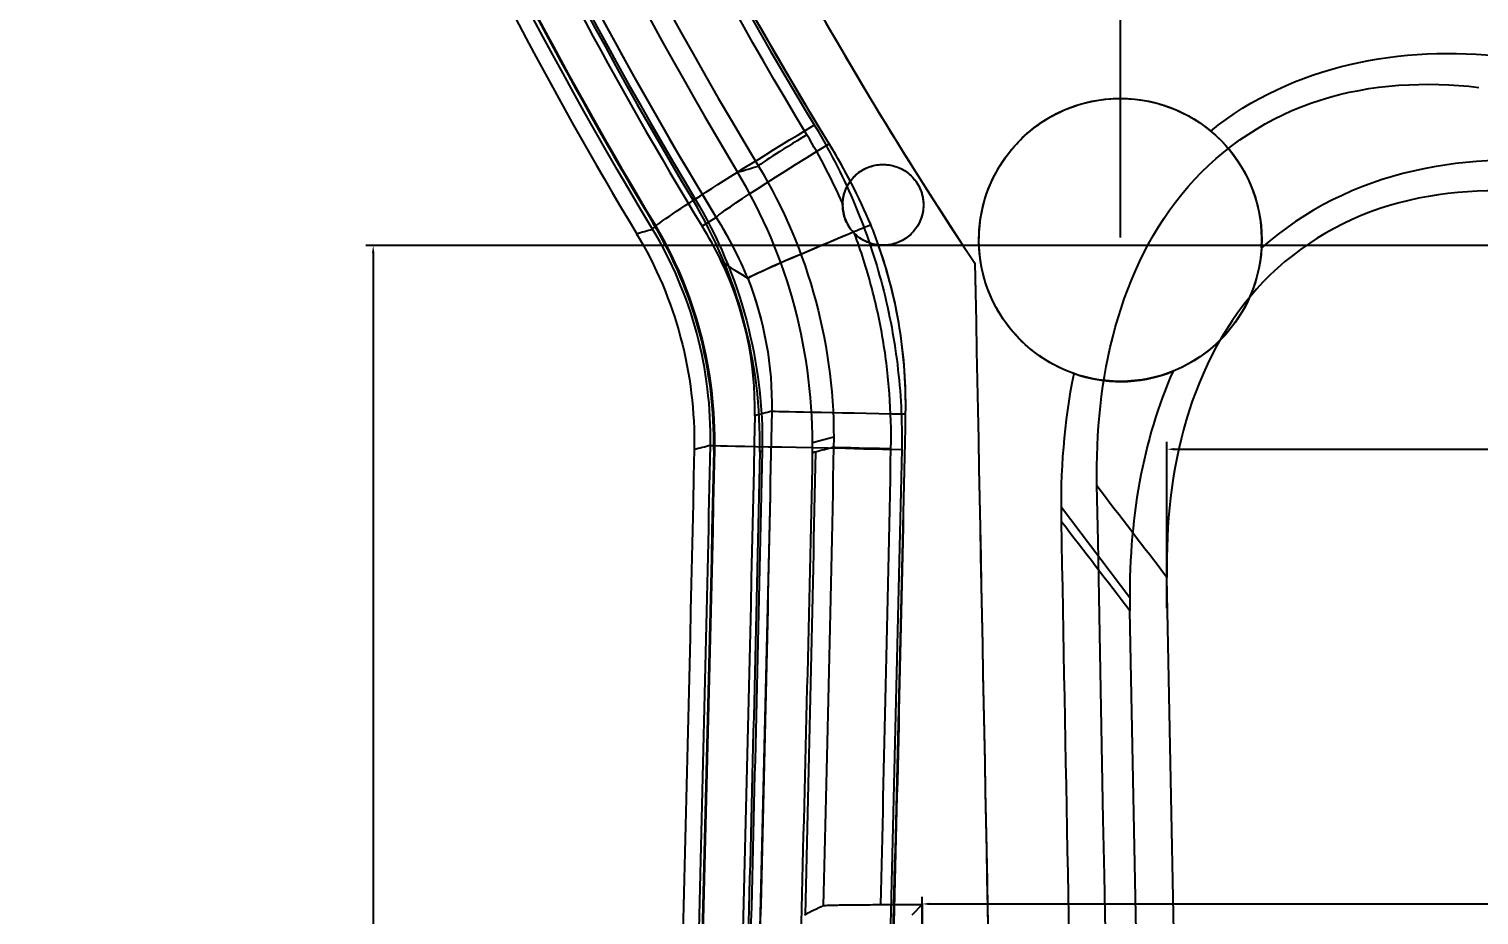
# Model space of a CAD drawing. Header units: inches. Extents: x -850 to 339, y -315 to 884.
# Drawn here: x -56.81 to -20.92, y 90.94 to 112.86 of the extents above; entities that cross this region are included whole.
import ezdxf
from ezdxf.lldxf.tags import DXFTag

# ---------------------------------------------------------------- set-up
doc = ezdxf.new("R2010")
doc.units = ezdxf.units.IN
doc.header["$MEASUREMENT"] = 0
doc.layers.add('SX$17', color=7, linetype='Continuous', true_color=0xffffff)
for name, color, linetype in [('VE200I1$1011000101111', 255, 'Continuous'), ('VE200I11$0000000000011', 255, 'Continuous'), ('VE200I1102$0000000000011', 255, 'Continuous'), ('VE200I1148$0000000000111', 255, 'Continuous'), ('VE200I1149$0000000000011', 255, 'Continuous'), ('VE200I1150$0000000000011', 255, 'Continuous'), ('VE200I12$0000000000011', 255, 'Continuous'), ('VE200I13$1011000101111', 255, 'Continuous'), ('VE200I1321$0010000001011', 255, 'Continuous'), ('VE200I1322$0000000000011', 255, 'Continuous'), ('VE200I1323$0000000000011', 255, 'Continuous'), ('VE200I1324$0000000000011', 255, 'Continuous'), ('VE200I1325$0011000001011', 255, 'Continuous'), ('VE200I1335$0000000000011', 255, 'Continuous'), ('VE200I1338$0000000000011', 255, 'Continuous'), ('VE200I1339$0000000000011', 255, 'Continuous'), ('VE200I1341$0000000000011', 255, 'Continuous'), ('VE200I1342$0000000000011', 255, 'Continuous'), ('VE200I1343$0000000000011', 255, 'Continuous'), ('VE200I1344$0000000000011', 255, 'Continuous'), ('VE200I1345$0000000000011', 255, 'Continuous'), ('VE200I1375$0000000000011', 255, 'Continuous'), ('VE200I1379$0000000000011', 255, 'Continuous'), ('VE200I1380$0000000000011', 255, 'Continuous'), ('VE200I1381$0000000000011', 255, 'Continuous'), ('VE200I1444$0000000000011', 255, 'Continuous'), ('VE200I15$1011000101111', 255, 'Continuous'), ('VE200I16$1011000101111', 255, 'Continuous'), ('VE200I17$1011000101011', 255, 'Continuous'), ('VE200I19$1011000101011', 255, 'Continuous'), ('VE200I2$1011010101111', 255, 'Continuous'), ('VE200I20$1001000100011', 255, 'Continuous'), ('VE200I21$1011000101111', 255, 'Continuous'), ('VE200I22$0011000001011', 255, 'Continuous'), ('VE200I24$0001000000011', 255, 'Continuous'), ('VE200I26$0011000001111', 255, 'Continuous'), ('VE200I27$0011000001111', 255, 'Continuous'), ('VE200I28$1011000101111', 255, 'Continuous'), ('VE200I29$1011000101111', 255, 'Continuous'), ('VE200I3$1011010101011', 255, 'Continuous'), ('VE200I30$1001000100011', 255, 'Continuous'), ('VE200I31$0000000000011', 255, 'Continuous'), ('VE200I32$0000000000011', 255, 'Continuous'), ('VE200I33$0000000000011', 255, 'Continuous'), ('VE200I34$0000000000011', 255, 'Continuous'), ('VE200I36$0000000000011', 255, 'Continuous'), ('VE200I37$0000000000011', 255, 'Continuous'), ('VE200I38$0000000000011', 255, 'Continuous'), ('VE200I39$0000000000011', 255, 'Continuous'), ('VE200I4$0010000001011', 255, 'Continuous'), ('VE200I40$0000000000011', 255, 'Continuous'), ('VE200I41$0000000000011', 255, 'Continuous'), ('VE200I457$0000000000011', 255, 'Continuous'), ('VE200I458$0000000000011', 255, 'Continuous'), ('VE200I500$0000000000011', 255, 'Continuous'), ('VE200I505$0000000000011', 255, 'Continuous'), ('VE200I506$0000000000011', 255, 'Continuous'), ('VE200I507$0000000000011', 255, 'Continuous'), ('VE200I508$0000000000011', 255, 'Continuous'), ('VE200I511$0000000000011', 255, 'Continuous'), ('VE200I512$0000000000011', 255, 'Continuous'), ('VE200I513$0000000000011', 255, 'Continuous'), ('VE200I514$0000000000011', 255, 'Continuous'), ('VE200I515$0000000000011', 255, 'Continuous'), ('VE200I516$0000000000011', 255, 'Continuous'), ('VE200I517$0000000000011', 255, 'Continuous'), ('VE200I518$0000000000011', 255, 'Continuous'), ('VE200I519$0000000000011', 255, 'Continuous'), ('VE200I54$0000000000111', 255, 'Continuous'), ('VE200I55$0000000000111', 255, 'Continuous'), ('VE200I551$0000001010011', 255, 'Continuous'), ('VE200I552$0000000000011', 255, 'Continuous'), ('VE200I56$0000000000011', 255, 'Continuous'), ('VE200I57$0000000000011', 255, 'Continuous'), ('VE200I58$0000000000011', 255, 'Continuous'), ('VE200I59$0000000000011', 255, 'Continuous'), ('VE200I590$0000000000011', 255, 'Continuous'), ('VE200I594$0000000000011', 255, 'Continuous'), ('VE200I595$0000000000011', 255, 'Continuous'), ('VE200I60$0000000000011', 255, 'Continuous'), ('VE200I607$1010000101111', 255, 'Continuous'), ('VE200I608$1000000100011', 255, 'Continuous'), ('VE200I61$1001010100011', 255, 'Continuous'), ('VE200I62$1001010100011', 255, 'Continuous'), ('VE200I625$1001000100111', 255, 'Continuous'), ('VE200I63$0000000000011', 255, 'Continuous'), ('VE200I64$0000000000011', 255, 'Continuous'), ('VE200I65$0000000000011', 255, 'Continuous'), ('VE200I692$0001000000111', 255, 'Continuous'), ('VE200I698$0000000000011', 255, 'Continuous'), ('VE200I699$0000000000111', 255, 'Continuous'), ('VE200I7$0000000000011', 255, 'Continuous'), ('VE200I702$0000000000011', 255, 'Continuous'), ('VE200I703$0000000000011', 255, 'Continuous'), ('VE200I709$0000000000011', 255, 'Continuous'), ('VE200I710$0000000000011', 255, 'Continuous'), ('VE200I711$0000000000011', 255, 'Continuous'), ('VE200I744$0000000000111', 255, 'Continuous'), ('VE200I787$0000000000011', 255, 'Continuous'), ('VE200I788$0000000000011', 255, 'Continuous'), ('VE200I789$0000000000111', 255, 'Continuous'), ('VE200I790$0000000000111', 255, 'Continuous'), ('VE200I791$0000000000011', 255, 'Continuous'), ('VE200I792$0000000000011', 255, 'Continuous'), ('VE200I793$0000000000011', 255, 'Continuous'), ('VE200I8$0000000000011', 255, 'Continuous'), ('VE200I866$0001000000011', 255, 'Continuous'), ('VE200I867$0011000001011', 255, 'Continuous'), ('VE200I870$0011000001111', 255, 'Continuous'), ('VE200I871$0011000001111', 255, 'Continuous'), ('VE200I9$0011000001111', 255, 'Continuous'), ('VE200I916$0000000000011', 255, 'Continuous'), ('VE200I917$0000000000011', 255, 'Continuous'), ('VE200I918$0000000000011', 255, 'Continuous'), ('VE200I919$0000000000111', 255, 'Continuous'), ('VE200I920$0000000000011', 255, 'Continuous'), ('VE200I921$0000000000011', 255, 'Continuous'), ('VE200I931$1000000100011', 255, 'Continuous'), ('VE200I932$1000000100011', 255, 'Continuous'), ('VE200I933$1001001110011', 255, 'Continuous'), ('VE200I942$1000000100011', 255, 'Continuous')]:
    doc.layers.add(name, color=color, linetype=linetype)
tags = doc.linetypes.add('HIDDEN', pattern=[0.5, 0.25, -0.25]).pattern_tags.tags
tags[6:7] = [DXFTag(74, 4), DXFTag(75, 0), DXFTag(340, '0'), DXFTag(46, 0.0), DXFTag(50, 0.0), DXFTag(44, 0.0), DXFTag(45, 0.0)]
tags[4:5] = [DXFTag(74, 4), DXFTag(75, 0), DXFTag(340, '0'), DXFTag(46, 0.0), DXFTag(50, 0.0), DXFTag(44, 0.0), DXFTag(45, 0.0)]
doc.dimstyles.get("Standard").update_dxf_attribs({"dimtxt": 5, "dimasz": 0.18, "dimexe": 0.18, "dimexo": 0.0625, "dimgap": 0.09, "dimtad": 0, "dimtih": 1, "dimtoh": 1, "dimzin": 0, "dimdsep": 46, "dimtxsty": 'Standard', "dimcen": 0.09, "dimclrt": 3, "dimadec": 0, "dimazin": 0, "dimtfac": 1, "dimtofl": 0, "dimtmove": 0, "dimatfit": 3, "dimfxl": 0, "dimtolj": 1, "dimtzin": 0, "dimarcsym": 0})

# ---------------------------------------------------------------- blocks, each defined once
blk = doc.blocks.new('*D1')
at = {"color": 0, "lineweight": -2}
for p, q in [((-34.703, 90.456), (-34.703, 91.396)), ((-34.523, 91.216), (-9.257, 91.216)), ((34.523, 91.216), (9.257, 91.216)), ((34.703, 91.263), (34.703, 91.396))]:
    blk.add_line(p, q, dxfattribs=at)
at = {"color": 0}
for points in [[(-34.523, 91.246), (-34.523, 91.186), (-34.703, 91.216)], [(34.523, 91.246), (34.523, 91.186), (34.703, 91.216)]]:
    blk.add_solid(points, dxfattribs=at)
at = {"layer": 'Defpoints', "color": 0}
for p in [(34.703, 91.216), (34.703, 91.2, 14.801), (-34.703, 90.393, 14.801)]:
    blk.add_point(p, dxfattribs=at)
at = {"color": 3, "insert": (0, 91.216), "char_height": 5, "attachment_point": 5}
blk.add_mtext('\\A1;69.41', dxfattribs=at)
blk = doc.blocks.new('*D14')
at = {"color": 0, "lineweight": -2}
for p, q in [((-28.64, 98.531), (-28.64, 102.646)), ((28.64, 99.357), (28.64, 102.646)), ((-28.46, 102.466), (-10.09, 102.466)), ((28.46, 102.466), (10.09, 102.466))]:
    blk.add_line(p, q, dxfattribs=at)
at = {"color": 0}
for points in [[(-28.46, 102.496), (-28.46, 102.436), (-28.64, 102.466)], [(28.46, 102.496), (28.46, 102.436), (28.64, 102.466)]]:
    blk.add_solid(points, dxfattribs=at)
at = {"layer": 'Defpoints', "color": 0}
for p in [(28.64, 102.466), (28.64, 99.295, 15), (-28.64, 98.468, 13)]:
    blk.add_point(p, dxfattribs=at)
at = {"color": 3, "insert": (0, 102.466), "char_height": 5, "attachment_point": 5}
blk.add_mtext('\\A1;57.28', dxfattribs=at)
blk = doc.blocks.new('*D15')
at = {"color": 0, "lineweight": -2}
for p, q in [((-0.062, 107.503), (-48.467, 107.503)), ((-48.287, 107.323), (-48.287, 61.891)), ((-48.287, 11.28), (-48.287, 56.711)), ((-0.062, 11.1), (-48.467, 11.1))]:
    blk.add_line(p, q, dxfattribs=at)
at = {"color": 0}
for points in [[(-48.317, 107.323), (-48.257, 107.323), (-48.287, 107.503)], [(-48.317, 11.28), (-48.257, 11.28), (-48.287, 11.1)]]:
    blk.add_solid(points, dxfattribs=at)
at = {"layer": 'Defpoints', "color": 0}
for p in [(-48.287, 107.503), (0, 107.503, 15), (0, 11.1, 15)]:
    blk.add_point(p, dxfattribs=at)
at = {"color": 3, "insert": (-48.287, 59.301), "char_height": 5, "attachment_point": 5}
blk.add_mtext('\\A1;96.40', dxfattribs=at)
blk = doc.blocks.new('*D16')
at = {"color": 0, "lineweight": -2}
for p, q in [((-29.794, 107.707), (-29.794, 140.975)), ((-29.614, 140.795), (-10.09, 140.795)), ((29.614, 140.795), (10.09, 140.795)), ((29.794, 107.707), (29.794, 140.975))]:
    blk.add_line(p, q, dxfattribs=at)
at = {"color": 0}
for points in [[(-29.614, 140.825), (-29.614, 140.765), (-29.794, 140.795)], [(29.614, 140.825), (29.614, 140.765), (29.794, 140.795)]]:
    blk.add_solid(points, dxfattribs=at)
at = {"layer": 'Defpoints', "color": 0}
for p in [(29.794, 140.795), (-29.794, 107.644, 8.6), (29.794, 107.644, 8.6)]:
    blk.add_point(p, dxfattribs=at)
at = {"color": 3, "insert": (0, 140.795), "char_height": 5, "attachment_point": 5}
blk.add_mtext('\\A1;59.59', dxfattribs=at)

msp = doc.modelspace()

# ---------------------------------------------------------------- linework, layer by layer
at = {"layer": 'SX$17', "color": 9, "linetype": 'HIDDEN'}
for p, q in [((-33.294, 107.644, 14.875), (-33.294, 107.644, 8.6)), ((-26.294, 107.644, 8.6), (-26.294, 107.644, 13.111)), ((-37.416, 102.633, -1.7), (-36.884, 102.775, 13.453))]:
    msp.add_line(p, q, dxfattribs=at)
at = {"layer": 'SX$17', "color": 9}
msp.add_line((-31.249, 101.036, 14.964), (-29.563, 98.799, 13), dxfattribs=at)
at = {"layer": 'VE200I1$1011000101111', "color": 30}
msp.add_open_spline([(-43.578, 122.379, 16.286), (-41.766, 118.284, 16.404), (-39.697, 114.32, 16.531), (-37.369, 110.487, 16.66)], degree=3, dxfattribs=at)
at = {"layer": 'VE200I11$0000000000011', "color": 30}
msp.add_arc((51.985, 164.077), 107.863, 204.75111, 211.33366, dxfattribs=at)
at = {"layer": 'VE200I1102$0000000000011', "color": 9, "extrusion": (0.516278, -0.855931, 0.028976)}
msp.add_arc((24.857, 16.44, -113.325), 1.5, 92.7504, 177.9992, dxfattribs=at)
at = {"layer": 'VE200I1148$0000000000111', "color": 9}
msp.add_circle((-29.794, 107.644, 8.6), 3.5, dxfattribs=at)
at = {"layer": 'VE200I1149$0000000000011', "color": 9}
msp.add_open_spline([(-30.941, 104.337, 14.985), (-31.311, 104.466, 14.968), (-31.664, 104.66, 14.952), (-31.971, 104.904, 14.937), (-32.278, 105.147, 14.922), (-32.547, 105.448, 14.909), (-32.756, 105.779, 14.899), (-32.965, 106.111, 14.889), (-33.119, 106.483, 14.881), (-33.206, 106.865, 14.877), (-33.294, 107.247, 14.872), (-33.316, 107.649, 14.871), (-33.272, 108.038, 14.874), (-33.228, 108.427, 14.876), (-33.116, 108.813, 14.881), (-32.946, 109.166, 14.89), (-32.776, 109.518, 14.898), (-32.543, 109.846, 14.909), (-32.266, 110.122, 14.923), (-31.989, 110.399, 14.936), (-31.66, 110.631, 14.952), (-31.307, 110.8, 14.968), (-30.954, 110.97, 14.985), (-30.566, 111.08, 15.003), (-30.177, 111.123, 15.02), (-29.787, 111.166, 15.038), (-29.385, 111.142, 15.056), (-29.003, 111.054, 15.072), (-28.621, 110.965, 15.089), (-28.249, 110.809, 15.104), (-27.918, 110.599, 15.118), (-27.793, 110.519, 15.123), (-27.672, 110.432, 15.128), (-27.558, 110.337, 15.133)], degree=3, knots=[0, 0, 0, 0, 0.096465, 0.096465, 0.096465, 0.192934, 0.192934, 0.192934, 0.28933, 0.28933, 0.28933, 0.385618, 0.385618, 0.385618, 0.481847, 0.481847, 0.481847, 0.5781, 0.5781, 0.5781, 0.674448, 0.674448, 0.674448, 0.770906, 0.770906, 0.770906, 0.867434, 0.867434, 0.867434, 0.963965, 0.963965, 0.963965, 1, 1, 1, 1], dxfattribs=at)
at = {"layer": 'VE200I1150$0000000000011', "color": 9, "extrusion": (0, 0, -1)}
msp.add_arc((29.794, 107.644, -13), 3.5, 183.2772, 248.1242, dxfattribs=at)
at = {"layer": 'VE200I12$0000000000011', "color": 30}
msp.add_open_spline([(-38.842, 103.293), (-38.981, 96.146), (-39.206, 89.002), (-39.434, 74.709), (-39.392, 67.562), (-38.931, 46.126), (-38.159, 31.855), (-37.115, 17.6)], degree=3, knots=[0, 0, 0, 0, 0.25, 0.25, 0.5, 0.5, 1, 1, 1, 1], dxfattribs=at)
at = {"layer": 'VE200I13$1011000101111', "color": 30}
msp.add_open_spline([(-41.372, 107.911, 11.843), (-44.583, 113.236, 11.672), (-46.738, 117.805, 11.539), (-48.253, 121.35, 11.445)], degree=3, dxfattribs=at)
at = {"layer": 'VE200I1321$0010000001011', "color": 9}
msp.add_open_spline([(-39.018, 106.693, 11.861), (-39.234, 106.825, 7.638), (-39.451, 106.968, 3.684), (-39.67, 107.12, 0)], degree=3, dxfattribs=at)
at = {"layer": 'VE200I1322$0000000000011', "color": 9}
msp.add_arc((51.985, 164.077), 107.863, 204.75111, 211.33366, dxfattribs=at)
at = {"layer": 'VE200I1323$0000000000011', "color": 9}
msp.add_line((-39.795, 108.201, 11.806), (-40.147, 107.986), dxfattribs=at)
at = {"layer": 'VE200I1324$0000000000011', "color": 9}
msp.add_open_spline([(-38.423, 103.406, 11.907), (-38.563, 103.368, 7.938), (-38.702, 103.33, 3.969), (-38.842, 103.293, 0)], degree=3, dxfattribs=at)
at = {"layer": 'VE200I1325$0011000001011', "color": 9}
msp.add_open_spline([(-38.842, 103.293), (-38.981, 96.146), (-39.206, 89.002), (-39.434, 74.709), (-39.392, 67.562), (-38.931, 46.126), (-38.159, 31.855), (-37.115, 17.6)], degree=3, knots=[0, 0, 0, 0, 0.25, 0.25, 0.5, 0.5, 1, 1, 1, 1], dxfattribs=at)
at = {"layer": 'VE200I1335$0000000000011', "color": 9, "extrusion": (0.999808, 0.019598, 0)}
msp.add_ellipse((0, -1596.559, -654.429), major_axis=(670.629, -34213.155), ratio=0.019598, start_param=4.662574, end_param=4.665288, dxfattribs=at)
at = {"layer": 'VE200I1338$0000000000011', "color": 9}
msp.add_open_spline([(-41.699, 122.085, 14.902), (-39.35, 116.846, 15.049), (-36.582, 111.839, 15.209), (-33.394, 107.065, 15.368)], degree=3, dxfattribs=at)
at = {"layer": 'VE200I1339$0000000000011', "color": 9}
msp.add_line((-33.394, 107.065, 15.368), (-33.394, 107.065, 16.87), dxfattribs=at)
at = {"layer": 'VE200I1341$0000000000011', "color": 9}
msp.add_open_spline([(-46.617, 121.342, 11.408), (-44.66, 116.836, 11.532), (-42.389, 112.453, 11.667), (-39.795, 108.201, 11.806)], degree=3, dxfattribs=at)
at = {"layer": 'VE200I1342$0000000000011', "color": 9, "extrusion": (-0.520664, 0.853277, -0.02877)}
msp.add_arc((-25.887, 14.933, 112.705), 3.5, 2.0008, 87.3006, dxfattribs=at)
at = {"layer": 'VE200I1343$0000000000011', "color": 9}
msp.add_open_spline([(-37, 110.02, 15.179), (-39.394, 113.922, 15.046), (-41.504, 117.938, 14.917), (-43.34, 122.063, 14.798)], degree=3, dxfattribs=at)
at = {"layer": 'VE200I1344$0000000000011', "color": 9}
msp.add_open_spline([(-33.115, 14.33, 15.382), (-34.246, 29.043, 15.326), (-35.103, 43.783, 15.281), (-35.65, 66.003, 15.252), (-35.713, 73.471, 15.248), (-35.554, 84.672, 15.257), (-35.452, 88.405, 15.262), (-35.263, 95.871, 15.272), (-35.182, 99.605, 15.277), (-35.109, 103.338, 15.28)], degree=3, knots=[0, 0, 0, 0, 0.497, 0.497, 0.7485, 0.7485, 0.87425, 0.87425, 1, 1, 1, 1], dxfattribs=at)
at = {"layer": 'VE200I1345$0000000000011', "color": 9}
msp.add_open_spline([(-38.423, 103.406, 11.907), (-38.496, 99.677, 11.903), (-38.576, 95.952, 11.899), (-38.764, 88.5, 11.889), (-38.865, 84.75, 11.884), (-39.025, 73.462, 11.876), (-38.961, 65.956, 11.879), (-38.423, 43.95, 11.907), (-37.596, 29.478, 11.951), (-36.504, 15.048, 12.005)], degree=3, knots=[0, 0, 0, 0, 0.127155, 0.127155, 0.25431, 0.25431, 0.508619, 0.508619, 1, 1, 1, 1], dxfattribs=at)
at = {"layer": 'VE200I1375$0000000000011', "color": 9}
msp.add_line((-34.703, 91.2, 14.801), (-34.703, 89.587, 14.801), dxfattribs=at)
at = {"layer": 'VE200I1379$0000000000011', "color": 9}
msp.add_open_spline([(-37.146, 91.174, 13.301), (-37.14, 91.177, 13.469), (-37.105, 91.18, 13.638), (-37.044, 91.183, 13.795), (-36.983, 91.185, 13.951), (-36.894, 91.188, 14.099), (-36.784, 91.19, 14.227), (-36.675, 91.192, 14.354), (-36.542, 91.194, 14.464), (-36.396, 91.196, 14.548), (-36.25, 91.197, 14.632), (-36.088, 91.198, 14.692), (-35.923, 91.199, 14.723), (-35.858, 91.199, 14.736), (-35.792, 91.199, 14.743), (-35.726, 91.199, 14.747)], degree=3, knots=[0, 0, 0, 0, 0.227732, 0.227732, 0.227732, 0.45546, 0.45546, 0.45546, 0.68326, 0.68326, 0.68326, 0.911112, 0.911112, 0.911112, 1, 1, 1, 1], dxfattribs=at)
at = {"layer": 'VE200I1380$0000000000011', "color": 9, "extrusion": (0, 0.999848, -0.017452)}
msp.add_ellipse((0, 79.519, -654.429), major_axis=(0, -11.697, -670.129), ratio=0.999848, start_param=3.088256, end_param=3.089785, dxfattribs=at)
at = {"layer": 'VE200I1381$0000000000011', "color": 9}
msp.add_line((-34.703, 91.2, 14.801), (-34.959, 90.943, 0.1), dxfattribs=at)
at = {"layer": 'VE200I1444$0000000000011', "color": 9}
msp.add_open_spline([(-36.667, 108.533, 14.696), (-36.665, 108.645, 14.696), (-36.643, 108.757, 14.697), (-36.603, 108.862, 14.7), (-36.564, 108.967, 14.702), (-36.506, 109.066, 14.705), (-36.434, 109.152, 14.709), (-36.363, 109.237, 14.713), (-36.275, 109.312, 14.717), (-36.179, 109.369, 14.723), (-36.083, 109.426, 14.728), (-35.976, 109.468, 14.734), (-35.866, 109.49, 14.74), (-35.756, 109.512, 14.745), (-35.641, 109.516, 14.752), (-35.53, 109.5, 14.757), (-35.419, 109.485, 14.763), (-35.309, 109.45, 14.769), (-35.21, 109.399, 14.774), (-35.11, 109.348, 14.78), (-35.018, 109.278, 14.784), (-34.941, 109.197, 14.788), (-34.864, 109.115, 14.792), (-34.8, 109.02, 14.796), (-34.754, 108.917, 14.798), (-34.709, 108.815, 14.801), (-34.68, 108.704, 14.802), (-34.671, 108.592, 14.803), (-34.662, 108.481, 14.803), (-34.672, 108.366, 14.802), (-34.7, 108.258, 14.801), (-34.728, 108.15, 14.8), (-34.775, 108.045, 14.797), (-34.838, 107.952, 14.794), (-34.9, 107.859, 14.791), (-34.979, 107.776, 14.786), (-35.069, 107.709, 14.782), (-35.158, 107.642, 14.777), (-35.261, 107.59, 14.772), (-35.367, 107.556, 14.766), (-35.474, 107.522, 14.76), (-35.588, 107.507, 14.754), (-35.7, 107.51, 14.748), (-35.812, 107.514, 14.742), (-35.925, 107.537, 14.736), (-36.029, 107.578, 14.731), (-36.134, 107.618, 14.725), (-36.233, 107.677, 14.72), (-36.318, 107.75, 14.715), (-36.337, 107.766, 14.714), (-36.354, 107.783, 14.713), (-36.372, 107.8, 14.712)], degree=3, knots=[0, 0, 0, 0, 0.06156, 0.06156, 0.06156, 0.123118, 0.123118, 0.123118, 0.184719, 0.184719, 0.184719, 0.24641, 0.24641, 0.24641, 0.308179, 0.308179, 0.308179, 0.36998, 0.36998, 0.36998, 0.431755, 0.431755, 0.431755, 0.493461, 0.493461, 0.493461, 0.555083, 0.555083, 0.555083, 0.616644, 0.616644, 0.616644, 0.678188, 0.678188, 0.678188, 0.73977, 0.73977, 0.73977, 0.801426, 0.801426, 0.801426, 0.863164, 0.863164, 0.863164, 0.924957, 0.924957, 0.924957, 0.986752, 0.986752, 0.986752, 1, 1, 1, 1], dxfattribs=at)
at = {"layer": 'VE200I15$1011000101111', "color": 30}
msp.add_arc((51.985, 164.077, 0.5), 109.347, 204.33213, 210.97741, dxfattribs=at)
at = {"layer": 'VE200I16$1011000101111', "color": 30}
msp.add_open_spline([(-41.766, 107.797, 0.5), (-41.635, 107.835, 4.281), (-41.503, 107.873, 8.062), (-41.372, 107.911, 11.843)], degree=3, dxfattribs=at)
at = {"layer": 'VE200I17$1011000101011', "color": 30}
msp.add_open_spline([(-40.343, 102.453, 0.5), (-40.484, 95.369, 0.5), (-40.709, 88.286, 0.5), (-40.918, 74.117, 0.5), (-40.868, 67.03, 0.5), (-40.399, 45.782, 0.5), (-39.633, 31.627, 0.5), (-38.589, 17.493, 0.5)], degree=3, knots=[0, 0, 0, 0, 0.25, 0.25, 0.5, 0.5, 1, 1, 1, 1], dxfattribs=at)
at = {"layer": 'VE200I19$1011000101011', "color": 30}
msp.add_open_spline([(-38.001, 15.037, 12.057), (-38.553, 22.315, 12.03), (-39.519, 36.884, 11.981), (-40.257, 55.119, 11.939), (-40.487, 69.718, 11.937), (-40.455, 80.668, 11.945), (-40.2, 91.614, 11.949), (-40.013, 98.911, 11.955), (-39.94, 102.56, 11.959)], degree=3, knots=[0, 0, 0, 0, 0.25, 0.5, 0.625, 0.75, 0.875, 1, 1, 1, 1], dxfattribs=at)
at = {"layer": 'VE200I2$1011010101111', "color": 30}
msp.add_open_spline([(-37.369, 110.487, 16.66), (-37.004, 109.887, 16.681), (-36.361, 108.636, 16.716), (-35.669, 106.641, 16.753), (-35.264, 104.569, 16.774), (-35.192, 103.163, 16.778), (-35.206, 102.461, 16.777)], degree=3, dxfattribs=at)
at = {"layer": 'VE200I20$1001000100011', "color": 30}
msp.add_open_spline([(-39.94, 102.56, 11.959), (-40.074, 102.525, 8.139), (-40.208, 102.489, 4.32), (-40.343, 102.453, 0.5)], degree=3, dxfattribs=at)
at = {"layer": 'VE200I21$1011000101111', "color": 30, "extrusion": (-0.516168, 0.856005, -0.028742)}
msp.add_arc((-25.291, 14.933, 113.387), 5, 2.0008, 87.271, dxfattribs=at)
at = {"layer": 'VE200I22$0011000001011', "color": 30}
msp.add_open_spline([(-39.86, 102.438), (-40.001, 95.363), (-40.226, 88.29), (-40.435, 74.139), (-40.386, 67.063), (-39.918, 45.84), (-39.153, 31.713), (-38.113, 17.6)], degree=3, knots=[0, 0, 0, 0, 0.25, 0.25, 0.5, 0.5, 1, 1, 1, 1], dxfattribs=at)
at = {"layer": 'VE200I24$0001000000011', "color": 30}
msp.add_open_spline([(-39.842, 102.443, 0.5), (-39.848, 102.441, 0.333), (-39.854, 102.44, 0.167), (-39.86, 102.438, 0)], degree=3, dxfattribs=at)
at = {"layer": 'VE200I26$0011000001111', "color": 30}
msp.add_arc((51.985, 164.077), 108.864, 204.50855, 210.97508, dxfattribs=at)
at = {"layer": 'VE200I27$0011000001111', "color": 30}
msp.add_open_spline([(-41.354, 108.049), (-41.348, 108.051, 0.167), (-41.342, 108.052, 0.333), (-41.337, 108.054, 0.5)], degree=3, dxfattribs=at)
at = {"layer": 'VE200I28$1011000101111', "color": 30, "extrusion": (0, 0, -1)}
msp.add_ellipse((-50.346, 102.649, 0.5), major_axis=(-9.667, -2.582), ratio=0.99934, start_param=2.86208, end_param=3.422402, dxfattribs=at)
at = {"layer": 'VE200I29$1011000101111', "color": 30}
msp.add_open_spline([(-39.94, 102.56, 11.959), (-39.902, 104.436, 11.971), (-40.407, 106.313, 11.932), (-41.372, 107.911, 11.843)], degree=3, dxfattribs=at)
at = {"layer": 'VE200I3$1011010101011', "color": 30}
msp.add_open_spline([(-35.206, 102.461, 16.777), (-35.28, 98.773, 16.773), (-35.476, 91.398, 16.763), (-35.733, 80.335, 16.749), (-35.757, 69.269, 16.748), (-35.505, 54.516, 16.762), (-34.73, 36.088, 16.802), (-33.726, 21.366, 16.854), (-33.158, 14.011, 16.882)], degree=3, knots=[0, 0, 0, 0, 0.125, 0.25, 0.375, 0.5, 0.75, 1, 1, 1, 1], dxfattribs=at)
at = {"layer": 'VE200I30$1001000100011', "color": 30, "extrusion": (0.020005, 0.999799, 0.001049)}
msp.add_arc((36.987, 11.677, 101.753), 5, 2, 86.9981, dxfattribs=at)
at = {"layer": 'VE200I31$0000000000011', "color": 30}
msp.add_open_spline([(-39.018, 106.693, 11.861), (-39.018, 106.693, 11.867)], degree=1, dxfattribs=at)
at = {"layer": 'VE200I32$0000000000011', "color": 30}
msp.add_open_spline([(-39.018, 106.693, 11.867), (-38.606, 105.653, 11.9), (-38.401, 104.529, 11.914), (-38.423, 103.406, 11.907)], degree=3, dxfattribs=at)
at = {"layer": 'VE200I33$0000000000011', "color": 30}
msp.add_open_spline([(-38.423, 103.406, 11.907), (-38.563, 103.368, 7.938), (-38.702, 103.33, 3.969), (-38.841, 103.293, 0)], degree=3, dxfattribs=at)
at = {"layer": 'VE200I34$0000000000011', "color": 30}
msp.add_ellipse((-47.345, 103.454), major_axis=(-8.21, -2.221), ratio=0.999339, start_param=2.858265, end_param=3.32323, dxfattribs=at)
at = {"layer": 'VE200I36$0000000000011', "color": 30}
msp.add_open_spline([(-46.617, 121.342, 11.408), (-45.14, 117.941, 11.502), (-43.009, 113.469, 11.634), (-39.795, 108.201, 11.806)], degree=3, dxfattribs=at)
at = {"layer": 'VE200I37$0000000000011', "color": 30}
msp.add_line((-39.795, 108.201, 11.806), (-40.147, 107.986), dxfattribs=at)
at = {"layer": 'VE200I38$0000000000011', "color": 30}
msp.add_open_spline([(-39.795, 108.201, 11.806), (-39.5, 107.718, 11.827), (-39.24, 107.214, 11.845), (-39.018, 106.693, 11.861)], degree=3, dxfattribs=at)
at = {"layer": 'VE200I39$0000000000011', "color": 30}
msp.add_open_spline([(-39.018, 106.693, 11.861), (-39.235, 106.825, 7.633), (-39.452, 106.968, 3.679), (-39.67, 107.121, 0)], degree=3, dxfattribs=at)
at = {"layer": 'VE200I4$0010000001011', "color": 30}
msp.add_open_spline([(-39.842, 102.443, 0.5), (-39.984, 95.359, 0.5), (-40.209, 88.276, 0.5), (-40.418, 74.106, 0.5), (-40.368, 67.022, 0.5), (-39.898, 45.77, 0.5), (-39.131, 31.625, 0.5), (-38.088, 17.493, 0.5)], degree=3, knots=[0, 0, 0, 0, 0.25, 0.25, 0.5, 0.5, 1, 1, 1, 1], dxfattribs=at)
at = {"layer": 'VE200I40$0000000000011', "color": 30}
msp.add_arc((-49.8, 102.11), 11.301, 26.3219, 31.3337, dxfattribs=at)
at = {"layer": 'VE200I41$0000000000011', "color": 30}
msp.add_open_spline([(-38.423, 103.406, 11.907), (-38.495, 99.722, 11.904), (-38.68, 92.355, 11.897), (-38.947, 81.305, 11.88), (-38.995, 70.25, 11.875), (-38.769, 55.513, 11.891), (-38.034, 37.104, 11.928), (-37.06, 22.396, 11.977), (-36.504, 15.048, 12.005)], degree=3, knots=[0, 0, 0, 0, 0.125, 0.25, 0.375, 0.5, 0.75, 1, 1, 1, 1], dxfattribs=at)
at = {"layer": 'VE200I457$0000000000011', "color": 9}
msp.add_open_spline([(-36.667, 108.533, 14.696), (-36.924, 109.122, 14.682), (-37.219, 109.693, 14.666), (-37.552, 110.245, 14.647)], degree=3, dxfattribs=at)
at = {"layer": 'VE200I458$0000000000011', "color": 9}
msp.add_open_spline([(-37.552, 110.245, 14.647), (-40.47, 115.07, 14.483), (-42.977, 120.097, 14.324), (-45.077, 125.324, 14.182)], degree=3, dxfattribs=at)
at = {"layer": 'VE200I500$0000000000011', "color": 9, "extrusion": (0.765897, 0.015013, 0.642788)}
msp.add_ellipse((0, 27167.323, -654.429), major_axis=(513.308, -44632.345, 430.799), ratio=0.015013, start_param=5.363959, end_param=5.364939, dxfattribs=at)
at = {"layer": 'VE200I505$0000000000011', "color": 9}
msp.add_open_spline([(-35.726, 91.199, 14.747), (-35.638, 94.661, 14.752), (-35.553, 98.423, 14.756), (-35.472, 102.484, 14.761)], degree=3, dxfattribs=at)
at = {"layer": 'VE200I506$0000000000011', "color": 9}
msp.add_open_spline([(-35.472, 102.484, 14.761), (-35.463, 102.936, 14.761), (-35.487, 103.841, 14.76), (-35.651, 105.188, 14.751), (-35.94, 106.514, 14.736), (-36.214, 107.376, 14.721), (-36.372, 107.8, 14.712)], degree=3, dxfattribs=at)
at = {"layer": 'VE200I507$0000000000011', "color": 9}
msp.add_open_spline([(-36.667, 108.533, 14.696), (-36.67, 108.421, 14.696), (-36.653, 108.307, 14.695), (-36.619, 108.201, 14.697), (-36.584, 108.095, 14.698), (-36.531, 107.993, 14.702), (-36.463, 107.904, 14.707), (-36.435, 107.868, 14.709), (-36.405, 107.833, 14.711), (-36.372, 107.8, 14.712)], degree=3, knots=[0, 0, 0, 0, 0.414826, 0.414826, 0.414826, 0.829732, 0.829732, 0.829732, 1, 1, 1, 1], dxfattribs=at)
at = {"layer": 'VE200I508$0000000000011', "color": 9}
msp.add_open_spline([(-36.477, 109.096, 15.207), (-36.412, 109.187, 15.211), (-36.329, 109.268, 15.215), (-36.238, 109.332, 15.22), (-36.146, 109.395, 15.225), (-36.041, 109.444, 15.231), (-35.933, 109.474, 15.237), (-35.825, 109.504, 15.242), (-35.711, 109.515, 15.249), (-35.599, 109.508, 15.254), (-35.487, 109.5, 15.26), (-35.375, 109.473, 15.266), (-35.272, 109.429, 15.272), (-35.169, 109.384, 15.277), (-35.073, 109.321, 15.282), (-34.99, 109.246, 15.287), (-34.908, 109.17, 15.291), (-34.837, 109.078, 15.295), (-34.785, 108.98, 15.297), (-34.732, 108.881, 15.3), (-34.696, 108.771, 15.302), (-34.679, 108.661, 15.303), (-34.662, 108.55, 15.304), (-34.664, 108.435, 15.304), (-34.685, 108.325, 15.302), (-34.705, 108.216, 15.301), (-34.745, 108.108, 15.299), (-34.801, 108.011, 15.296), (-34.857, 107.914, 15.294), (-34.93, 107.825, 15.29), (-35.015, 107.752, 15.285), (-35.099, 107.679, 15.281), (-35.198, 107.62, 15.276), (-35.302, 107.579, 15.27), (-35.406, 107.538, 15.265), (-35.519, 107.515, 15.259), (-35.631, 107.511, 15.253), (-35.68, 107.509, 15.25), (-35.73, 107.511, 15.247), (-35.78, 107.516, 15.245)], degree=3, knots=[0, 0, 0, 0, 0.080419, 0.080419, 0.080419, 0.160832, 0.160832, 0.160832, 0.241324, 0.241324, 0.241324, 0.321872, 0.321872, 0.321872, 0.402402, 0.402402, 0.402402, 0.48285, 0.48285, 0.48285, 0.56319, 0.56319, 0.56319, 0.64344, 0.64344, 0.64344, 0.723655, 0.723655, 0.723655, 0.803905, 0.803905, 0.803905, 0.884245, 0.884245, 0.884245, 0.964694, 0.964694, 0.964694, 1, 1, 1, 1], dxfattribs=at)
at = {"layer": 'VE200I511$0000000000011', "color": 9}
msp.add_open_spline([(-39.018, 106.693, 11.867), (-39.008, 106.705, 12.253), (-38.937, 106.743, 12.642), (-38.811, 106.803, 13.002), (-38.683, 106.863, 13.367), (-38.495, 106.948, 13.713), (-38.262, 107.051, 14.011), (-38.029, 107.153, 14.309), (-37.745, 107.276, 14.567), (-37.433, 107.408, 14.764), (-37.122, 107.541, 14.961), (-36.774, 107.687, 15.102), (-36.42, 107.834, 15.176), (-36.416, 107.836, 15.177), (-36.412, 107.838, 15.178), (-36.408, 107.839, 15.179)], degree=3, knots=[0, 0, 0, 0, 0.246766, 0.246766, 0.246766, 0.497055, 0.497055, 0.497055, 0.747361, 0.747361, 0.747361, 0.997684, 0.997684, 0.997684, 1, 1, 1, 1], dxfattribs=at)
at = {"layer": 'VE200I512$0000000000011', "color": 9}
msp.add_open_spline([(-36.409, 107.839, 15.178), (-36.482, 107.92, 15.169), (-36.543, 108.015, 15.163), (-36.587, 108.116, 15.161), (-36.63, 108.217, 15.159), (-36.657, 108.327, 15.161), (-36.665, 108.437, 15.166), (-36.673, 108.546, 15.171), (-36.662, 108.659, 15.179), (-36.635, 108.765, 15.186), (-36.603, 108.883, 15.195), (-36.549, 108.997, 15.203), (-36.477, 109.096, 15.207)], degree=3, knots=[0, 0, 0, 0, 0.242924, 0.242924, 0.242924, 0.485921, 0.485921, 0.485921, 0.728515, 0.728515, 0.728515, 1, 1, 1, 1], dxfattribs=at)
at = {"layer": 'VE200I513$0000000000011', "color": 9}
msp.add_open_spline([(-36.477, 109.096, 15.207), (-36.64, 109.409, 15.198), (-36.814, 109.717, 15.189), (-37, 110.02, 15.179)], degree=3, dxfattribs=at)
at = {"layer": 'VE200I514$0000000000011', "color": 9}
msp.add_open_spline([(-39.795, 108.201, 11.806), (-39.497, 107.713, 11.827), (-39.239, 107.211, 11.846), (-39.018, 106.693, 11.861)], degree=3, dxfattribs=at)
at = {"layer": 'VE200I515$0000000000011', "color": 9}
msp.add_open_spline([(-39.018, 106.693, 11.861), (-39.018, 106.693, 11.867)], degree=1, dxfattribs=at)
at = {"layer": 'VE200I516$0000000000011', "color": 9}
msp.add_open_spline([(-35.109, 103.338, 15.28), (-35.102, 103.693, 15.281), (-35.12, 104.402, 15.28), (-35.241, 105.46, 15.273), (-35.456, 106.503, 15.262), (-35.662, 107.182, 15.251), (-35.78, 107.516, 15.245)], degree=3, dxfattribs=at)
at = {"layer": 'VE200I517$0000000000011', "color": 9}
msp.add_open_spline([(-35.78, 107.516, 15.245), (-35.891, 107.529, 15.239), (-36.001, 107.561, 15.228), (-36.102, 107.609, 15.217), (-36.202, 107.658, 15.206), (-36.296, 107.724, 15.193), (-36.375, 107.803, 15.183), (-36.386, 107.814, 15.181), (-36.398, 107.826, 15.18), (-36.409, 107.839, 15.178)], degree=3, knots=[0, 0, 0, 0, 0.466145, 0.466145, 0.466145, 0.931875, 0.931875, 0.931875, 1, 1, 1, 1], dxfattribs=at)
at = {"layer": 'VE200I518$0000000000011', "color": 9}
msp.add_open_spline([(-39.018, 106.693, 11.867), (-38.606, 105.652, 11.9), (-38.401, 104.528, 11.914), (-38.423, 103.406, 11.907)], degree=3, dxfattribs=at)
at = {"layer": 'VE200I519$0000000000011', "color": 9, "extrusion": (0.019385, 0.999812, 0.001016)}
msp.add_arc((36.923, 11.681, 102.654), 3.5, 2, 86.9996, dxfattribs=at)
at = {"layer": 'VE200I54$0000000000111', "color": 30}
msp.add_open_spline([(-33.115, 14.33, 15.382), (-33.684, 21.732, 15.354), (-34.683, 36.547, 15.303), (-35.444, 55.091, 15.263), (-35.682, 69.938, 15.25), (-35.643, 81.074, 15.252), (-35.376, 92.206, 15.266), (-35.182, 99.627, 15.277), (-35.109, 103.338, 15.28)], degree=3, knots=[0, 0, 0, 0, 0.25, 0.5, 0.625, 0.75, 0.875, 1, 1, 1, 1], dxfattribs=at)
at = {"layer": 'VE200I55$0000000000111', "color": 30}
msp.add_open_spline([(-35.109, 103.338, 15.28), (-35.102, 103.738, 15.281), (-35.126, 104.537, 15.279), (-35.283, 105.727, 15.271), (-35.559, 106.894, 15.257), (-35.821, 107.65, 15.243), (-35.97, 108.021, 15.235)], degree=3, dxfattribs=at)
at = {"layer": 'VE200I551$0000001010011', "color": 9}
msp.add_open_spline([(-37.341, 102.394, 0.5), (-37.418, 98.579, 0.5), (-37.502, 94.765, 0.5), (-37.599, 90.95, 0.5)], degree=3, dxfattribs=at)
at = {"layer": 'VE200I552$0000000000011', "color": 9}
msp.add_line((-37.599, 90.95, 0.5), (-37.613, 90.943, 0.1), dxfattribs=at)
at = {"layer": 'VE200I56$0000000000011', "color": 30}
msp.add_open_spline([(-35.97, 108.021, 15.235), (-36.264, 108.712, 15.219), (-36.607, 109.379, 15.2), (-37, 110.02, 15.179)], degree=3, dxfattribs=at)
at = {"layer": 'VE200I57$0000000000011', "color": 30}
msp.add_open_spline([(-37, 110.02, 15.179), (-39.379, 113.897, 15.047), (-41.492, 117.912, 14.918), (-43.34, 122.063, 14.798)], degree=3, dxfattribs=at)
at = {"layer": 'VE200I58$0000000000011', "color": 30}
msp.add_open_spline([(-41.699, 122.085, 14.902), (-39.35, 116.846, 15.049), (-36.582, 111.839, 15.209), (-33.394, 107.065, 15.368)], degree=3, dxfattribs=at)
at = {"layer": 'VE200I59$0000000000011', "color": 30, "extrusion": (0.999808, 0.019598, 0)}
msp.add_ellipse((0, -1596.559, -654.429), major_axis=(670.629, -34213.155), ratio=0.019598, start_param=4.662574, end_param=4.665288, dxfattribs=at)
at = {"layer": 'VE200I590$0000000000011', "color": 9, "extrusion": (0.020002, 0.999799, 0.00106)}
msp.add_arc((37.435, 13.155, 101.77), 1.5, 2, 86.9664, dxfattribs=at)
at = {"layer": 'VE200I594$0000000000011', "color": 9}
msp.add_open_spline([(-36.891, 102.514, 13.315), (-36.973, 98.436, 13.311), (-37.058, 94.648, 13.306), (-37.146, 91.174, 13.301)], degree=3, dxfattribs=at)
at = {"layer": 'VE200I595$0000000000011', "color": 9}
msp.add_open_spline([(-37.146, 91.174, 13.301), (-37.297, 91.099, 9.034), (-37.448, 91.025, 4.767), (-37.599, 90.95, 0.5)], degree=3, dxfattribs=at)
at = {"layer": 'VE200I60$0000000000011', "color": 30}
msp.add_line((-33.394, 107.065, 15.368), (-33.394, 107.065, 16.87), dxfattribs=at)
at = {"layer": 'VE200I607$1010000101111', "color": 9}
msp.add_open_spline([(-41.84, 122.403, 16.396), (-39.462, 117.049, 16.545), (-36.647, 111.936, 16.708), (-33.394, 107.065, 16.87)], degree=3, dxfattribs=at)
at = {"layer": 'VE200I608$1000000100011', "color": 9, "extrusion": (0.999808, 0.019598, 0)}
msp.add_ellipse((0, -1596.559, -654.429), major_axis=(672.129, -34289.68), ratio=0.019598, start_param=4.662685, end_param=4.665403, dxfattribs=at)
at = {"layer": 'VE200I61$1001010100011', "color": 30, "extrusion": (0.999808, 0.019598, 0)}
msp.add_ellipse((0, -1596.559, -654.429), major_axis=(672.129, -34289.68), ratio=0.019598, start_param=4.662685, end_param=4.665403, dxfattribs=at)
at = {"layer": 'VE200I62$1001010100011', "color": 30}
msp.add_open_spline([(-41.84, 122.403, 16.396), (-39.462, 117.049, 16.545), (-36.647, 111.936, 16.708), (-33.394, 107.065, 16.87)], degree=3, dxfattribs=at)
at = {"layer": 'VE200I625$1001000100111', "color": 9}
msp.add_open_spline([(-30.374, 101.558, 17.013), (-30.399, 102.883, 17.012), (-30.274, 104.196, 17.018), (-29.567, 106.753, 17.049), (-28.979, 107.97, 17.076), (-27.256, 109.955, 17.148), (-26.114, 110.703, 17.194), (-23.58, 111.505, 17.287), (-22.238, 111.571, 17.333), (-20.917, 111.417, 17.374)], degree=3, knots=[0, 0, 0, 0, 0.25, 0.25, 0.5, 0.5, 0.75, 0.75, 1, 1, 1, 1], dxfattribs=at)
at = {"layer": 'VE200I63$0000000000011', "color": 30, "extrusion": (-0.520664, 0.853277, -0.02877)}
msp.add_arc((-25.887, 14.933, 112.705), 3.5, 2.0008, 87.3006, dxfattribs=at)
at = {"layer": 'VE200I64$0000000000011', "color": 30}
msp.add_open_spline([(-39.018, 106.693, 11.867), (-39.009, 106.708, 12.261), (-38.861, 106.79, 13.1), (-38.168, 107.1, 14.262), (-37.107, 107.549, 15.037), (-36.334, 107.87, 15.215), (-35.97, 108.021, 15.235)], degree=3, dxfattribs=at)
at = {"layer": 'VE200I65$0000000000011', "color": 30, "extrusion": (0.019385, 0.999812, 0.001016)}
msp.add_arc((36.923, 11.681, 102.654), 3.5, 2, 86.9996, dxfattribs=at)
at = {"layer": 'VE200I692$0001000000111', "color": 9}
msp.add_ellipse((-50.424, 102.629, -1.7), major_axis=(-11.313, -3.014), ratio=0.99934, start_param=2.861426, end_param=3.421561, dxfattribs=at)
at = {"layer": 'VE200I698$0000000000011', "color": 9}
msp.add_arc((51.985, 164.077, -1.7), 106.422, 201.73136, 210.9673, dxfattribs=at)
at = {"layer": 'VE200I699$0000000000111', "color": 9}
msp.add_open_spline([(-37.418, 102.373, -1.7), (-37.574, 94.618, -1.7), (-37.836, 86.864, -1.7), (-37.992, 71.35, -1.7), (-37.902, 63.594, -1.7), (-37.243, 40.331, -1.7), (-36.252, 24.853, -1.7), (-35.035, 9.389, -1.7)], degree=3, knots=[0, 0, 0, 0, 0.25, 0.25, 0.5, 0.5, 1, 1, 1, 1], dxfattribs=at)
at = {"layer": 'VE200I7$0000000000011', "color": 30}
msp.add_arc((51.985, 164.077, 0.5), 108.846, 204.45127, 210.9775, dxfattribs=at)
at = {"layer": 'VE200I702$0000000000011', "color": 9}
msp.add_ellipse((-47.345, 103.454), major_axis=(-8.208, -2.228), ratio=0.999339, start_param=2.857392, end_param=3.322357, dxfattribs=at)
at = {"layer": 'VE200I703$0000000000011', "color": 9}
msp.add_arc((-49.8, 102.11), 11.301, 26.3219, 31.3337, dxfattribs=at)
at = {"layer": 'VE200I709$0000000000011', "color": 9}
msp.add_arc((51.985, 164.077), 107.663, 201.73756, 210.97529, dxfattribs=at)
at = {"layer": 'VE200I710$0000000000011', "color": 9, "extrusion": (0, 0, -1)}
msp.add_ellipse((-50.364, 102.645), major_axis=(-11.313, -3.014), ratio=0.99934, start_param=2.861481, end_param=3.421755, dxfattribs=at)
at = {"layer": 'VE200I711$0000000000011', "color": 9}
msp.add_open_spline([(-38.659, 102.415), (-38.815, 94.652), (-39.077, 86.892), (-39.233, 71.363), (-39.144, 63.6), (-38.485, 40.316), (-37.495, 24.823), (-36.277, 9.345)], degree=3, knots=[0, 0, 0, 0, 0.25, 0.25, 0.5, 0.5, 1, 1, 1, 1], dxfattribs=at)
at = {"layer": 'VE200I744$0000000000111', "color": 9}
msp.add_line((-28.914, 65.683, 13), (-29.557, 98.468, 13), dxfattribs=at)
at = {"layer": 'VE200I787$0000000000011', "color": 9}
msp.add_open_spline([(-31.251, 100.673, 14.971), (-31.275, 101.905, 14.97), (-31.186, 103.128, 14.974), (-30.939, 104.337, 14.985)], degree=3, dxfattribs=at)
at = {"layer": 'VE200I788$0000000000011', "color": 9}
msp.add_open_spline([(-30.94, 104.337, 14.986), (-30.193, 104.078, 14.258), (-29.365, 104.045, 13.526), (-28.489, 104.396, 13.001)], degree=3, dxfattribs=at)
at = {"layer": 'VE200I789$0000000000111', "color": 9}
msp.add_ellipse((-11.237, 88.482, 13), major_axis=(-14.578, 19.345), ratio=0.574063, start_param=0.306844, end_param=0.668907, dxfattribs=at)
at = {"layer": 'VE200I790$0000000000111', "color": 9}
msp.add_open_spline([(-29.559, 98.469, 12.999), (-30.123, 99.204, 13.656), (-30.688, 99.938, 14.314), (-31.252, 100.673, 14.972)], degree=3, dxfattribs=at)
at = {"layer": 'VE200I791$0000000000011', "color": 9}
msp.add_open_spline([(-18.351, 109.502, 13), (-19.758, 109.683, 13), (-21.157, 109.668, 13), (-23.933, 109.027, 13), (-25.234, 108.392, 13), (-26.3, 107.444, 13)], degree=3, knots=[0, 0, 0, 0, 0.5, 0.5, 1, 1, 1, 1], dxfattribs=at)
at = {"layer": 'VE200I792$0000000000011', "color": 9}
msp.add_open_spline([(-26.3, 107.444, 13), (-26.233, 108.619, 13.588), (-26.723, 109.643, 14.397), (-27.558, 110.337, 15.133)], degree=3, dxfattribs=at)
at = {"layer": 'VE200I793$0000000000011', "color": 9}
msp.add_open_spline([(-27.558, 110.337, 15.133), (-25.53, 111.978, 15.217), (-22.84, 112.471, 15.316), (-20.259, 112.178, 15.394)], degree=3, dxfattribs=at)
at = {"layer": 'VE200I8$0000000000011', "color": 30, "extrusion": (0, 0, -1)}
msp.add_ellipse((-50.346, 102.65, 0.5), major_axis=(-10.153, -2.705), ratio=0.99934, start_param=2.861446, end_param=3.421757, dxfattribs=at)
at = {"layer": 'VE200I866$0001000000011', "color": 9}
msp.add_open_spline([(-38.659, 102.415, 0), (-38.679, 102.409, -0.567), (-38.699, 102.404, -1.133), (-38.719, 102.399, -1.7)], degree=3, dxfattribs=at)
at = {"layer": 'VE200I867$0011000001011', "color": 9}
msp.add_open_spline([(-38.719, 102.399, -1.7), (-38.875, 94.632, -1.7), (-39.137, 86.868, -1.7), (-39.293, 71.332, -1.7), (-39.202, 63.566, -1.7), (-38.542, 40.271, -1.7), (-37.551, 24.771, -1.7), (-36.332, 9.285, -1.7)], degree=3, knots=[0, 0, 0, 0, 0.25, 0.25, 0.5, 0.5, 1, 1, 1, 1], dxfattribs=at)
at = {"layer": 'VE200I870$0011000001111', "color": 9}
msp.add_arc((51.985, 164.077, -1.7), 107.722, 201.73119, 210.96708, dxfattribs=at)
at = {"layer": 'VE200I871$0011000001111', "color": 9}
msp.add_open_spline([(-40.383, 108.649, -1.7), (-40.364, 108.655, -1.133), (-40.344, 108.661, -0.567), (-40.324, 108.667)], degree=3, dxfattribs=at)
at = {"layer": 'VE200I9$0011000001111', "color": 30}
msp.add_ellipse((-50.364, 102.645), major_axis=(-10.153, -2.705), ratio=0.99934, start_param=2.861427, end_param=3.421697, dxfattribs=at)
at = {"layer": 'VE200I916$0000000000011', "color": 9}
msp.add_open_spline([(-39.268, 109.318, -1.7), (-39.096, 109.369, 3.267), (-38.924, 109.421, 8.234), (-38.753, 109.472, 13.202)], degree=3, dxfattribs=at)
at = {"layer": 'VE200I917$0000000000011', "color": 9}
msp.add_open_spline([(-38.753, 109.472, 13.202), (-37.498, 107.392, 13.283), (-36.842, 104.952, 13.321), (-36.891, 102.514, 13.315)], degree=3, dxfattribs=at)
at = {"layer": 'VE200I918$0000000000011', "color": 9}
msp.add_open_spline([(-36.891, 102.514, 13.315), (-37.041, 102.474, 9.043), (-37.191, 102.434, 4.772), (-37.341, 102.394, 0.5)], degree=3, dxfattribs=at)
at = {"layer": 'VE200I919$0000000000111', "color": 9}
msp.add_open_spline([(-37.341, 102.394, 0.5), (-37.367, 102.387, -0.233), (-37.393, 102.38, -0.967), (-37.418, 102.373, -1.7)], degree=3, dxfattribs=at)
at = {"layer": 'VE200I920$0000000000011', "color": 9}
msp.add_ellipse((-50.423, 102.629, -1.7), major_axis=(-12.571, -3.345), ratio=0.99934, start_param=2.861714, end_param=3.421871, dxfattribs=at)
at = {"layer": 'VE200I921$0000000000011', "color": 9}
msp.add_open_spline([(-46.368, 124.768, 12.738), (-44.755, 120.742, 12.845), (-42.403, 115.523, 13), (-38.753, 109.472, 13.202)], degree=3, dxfattribs=at)
at = {"layer": 'VE200I931$1000000100011', "color": 9}
msp.add_line((-26.996, 15.405, 15), (-28.64, 99.295, 15), dxfattribs=at)
at = {"layer": 'VE200I932$1000000100011', "color": 9}
msp.add_open_spline([(-28.64, 99.295, 15), (-29.223, 100.05, 15.676), (-29.801, 100.805, 16.347), (-30.374, 101.558, 17.013)], degree=3, dxfattribs=at)
at = {"layer": 'VE200I933$1001001110011', "color": 9, "extrusion": (0.765897, 0.015013, 0.642788)}
msp.add_ellipse((0, 27300.543, -654.429), major_axis=(514.84, -44765.551, 432.085), ratio=0.015013, start_param=5.365408, end_param=5.36789, dxfattribs=at)
at = {"layer": 'VE200I942$1000000100011', "color": 9}
msp.add_open_spline([(-19.004, 108.752, 15), (-20.311, 108.924, 15), (-21.613, 108.902, 15), (-24.173, 108.222, 15), (-25.351, 107.549, 15), (-27.161, 105.657, 15), (-27.794, 104.445, 15), (-28.535, 101.927, 15), (-28.666, 100.615, 15), (-28.64, 99.295, 15)], degree=3, knots=[0, 0, 0, 0, 0.25, 0.25, 0.5, 0.5, 0.75, 0.75, 1, 1, 1, 1], dxfattribs=at)

# ---------------------------------------------------------------- dimensions: what is measured, and where the dimension line sits
for base, p1, p2, picture, middle in [((29.794, 140.795), (-29.794, 107.644, 8.6), (29.794, 107.644, 8.6), '*D16', (0, 140.795)), ((28.64, 102.466), (-28.64, 98.468, 13), (28.64, 99.295, 15), '*D14', (0, 102.466)), ((34.703, 91.216), (-34.703, 90.393, 14.801), (34.703, 91.2, 14.801), '*D1', (0, 91.216))]:
    dim = msp.add_linear_dim(base=base, p1=p1, p2=p2, dimstyle='Standard')
    dim.commit()
    dim.dimension.update_dxf_attribs({"geometry": picture, "text_midpoint": middle})
dim = msp.add_linear_dim(base=(-48.287, 107.503), p1=(0, 11.1, 15), p2=(0, 107.503, 15), angle=90, dimstyle='Standard')
dim.commit()
dim.dimension.update_dxf_attribs({"geometry": '*D15', "text_midpoint": (-48.287, 59.301)})

doc.saveas('drawing.dxf')
